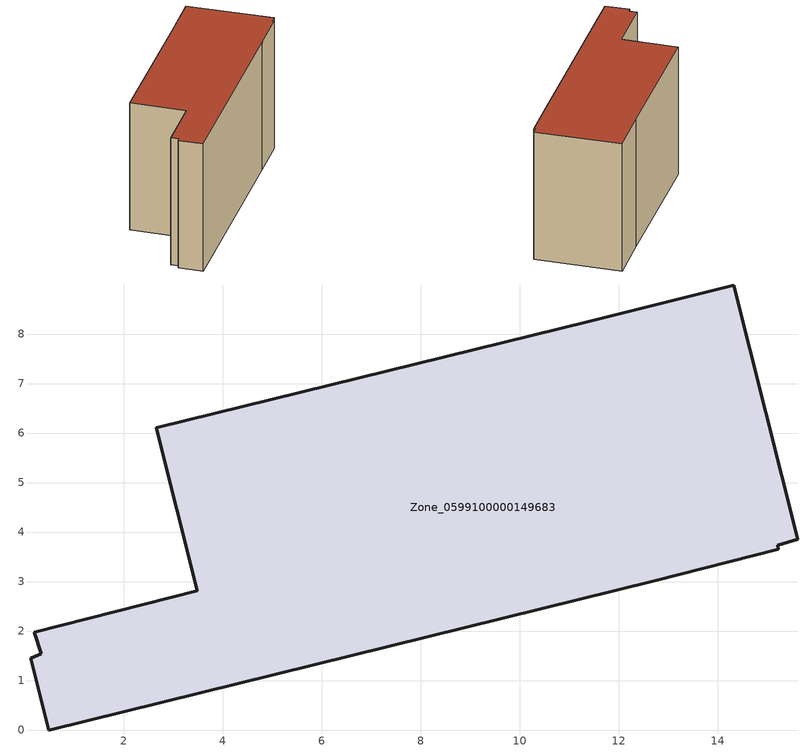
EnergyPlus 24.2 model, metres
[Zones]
Zone_0599100000149683
 floor ground (C_G): 0.18,1.98 3.48,2.81 2.65,6.11 11.41,8.26 14.32,8.99 15.62,3.85 15.21,3.73 15.23,3.65 12.73,3.02 0.48,0 0.12,1.45 0.33,1.54 z0
 wall outside (C_F): 0.48,0 12.73,3.02 15.23,3.65 15.21,3.73 15.62,3.85 14.32,8.99 11.41,8.26 2.65,6.11 3.48,2.81 0.18,1.98 0.33,1.54 0.12,1.45 0.48,0 z0:8.4
 roof outside (C_R): 3.48,2.81 0.18,1.98 0.33,1.54 0.12,1.45 0.48,0 12.73,3.02 15.23,3.65 15.21,3.73 15.62,3.85 14.32,8.99 11.41,8.26 2.65,6.11 z8.4
[BUILDING]
Pand.0599100000149683: North Axis=0; Terrain=City; Loads Convergence Tolerance Value=0.04; Temperature Convergence Tolerance Value=0.4; Solar Distribution=FullExterior; Maximum Number of Warmup Days=25; Minimum Number of Warmup Days=1
[Site:Location]
Rotterdam.The.Hague.AP_ZH_NLD Design_Conditions: Latitude=51.96; Longitude=4.45; Time Zone=1; Elevation=-4.5
[SITE:GROUNDTEMPERATURE:BUILDINGSURFACE]
18, 18, 18, 18, 18, 18, 18, 18, 18, 18, 18, 18
[MATERIAL] Thermal Absorptance=0.9; Solar Absorptance=0.7; Visible Absorptance=0.7
Name | Roughness | Thickness | Conductivity | Density | Specific Heat
G.TI.1975-1991 | MediumSmooth | 0.15 | 0.288461 | 540 | 1210
F.TI.1975-1991 | Rough | 0.3 | 0.230769 | 1920 | 840
R.TI.1975-1991 | MediumRough | 0.2 | 0.153846 | 1500 | 1000
[CONSTRUCTION]
C_G: G.TI.1975-1991
C_F: F.TI.1975-1991
C_R: R.TI.1975-1991
[ZONE]
Zone_0599100000149683: Type=1; Multiplier=1; Ceiling Height=Autocalculate; Volume=Autocalculate; Floor Area=autocalculate; Part of Total Floor Area=Yes
[ZONEINFILTRATION:DESIGNFLOWRATE]
Infil_Zone_0599100000149683: Zone or ZoneList or Space or SpaceList=Zone_0599100000149683; Schedule=AlwaysOn; Design Flow Rate Calculation Method=Flow/Area; Flow Rate per Floor Area=0.003; Constant Term Coefficient=1; Temperature Term Coefficient=0; Velocity Term Coefficient=0; Velocity Squared Term Coefficient=0
[HVACTEMPLATE:ZONE:IDEALLOADSAIRSYSTEM]
Zone_0599100000149683: Maximum Heating Supply Air Temperature=50; Minimum Cooling Supply Air Temperature=13; Maximum Heating Supply Air Humidity Ratio=0.0156; Minimum Cooling Supply Air Humidity Ratio=0.0077; Heating Limit=NoLimit; Cooling Limit=NoLimit; Dehumidification Control Type=ConstantSensibleHeatRatio; Cooling Sensible Heat Ratio=0.7; Dehumidification Setpoint=60; Humidification Control Type=None; Humidification Setpoint=30; Outdoor Air Method=None; Outdoor Air Flow Rate per Person=0.00944; Outdoor Air Flow Rate per Zone Floor Area=0; Outdoor Air Flow Rate per Zone=0; Demand Controlled Ventilation Type=None; Outdoor Air Economizer Type=NoEconomizer; Heat Recovery Type=None; Sensible Heat Recovery Effectiveness=0.7; Latent Heat Recovery Effectiveness=0.65
[ZONECONTROL:THERMOSTAT]
ThermostatControl_Zone_0599100000149683: Zone or ZoneList=Zone_0599100000149683; Control Type Schedule=DualSetpointControlType; Control 1=Thermostat_Zone_0599100000149683; Temperature Difference Between Cutout And Setpoint=0
[THERMOSTATSETPOINT:DUALSETPOINT]
Thermostat_Zone_0599100000149683: Heating Setpoint Temperature Schedule=HeatingSetpoint_Zone_0599100000149683; Cooling Setpoint Temperature Schedule=CoolingSetpoint_Zone_0599100000149683
[SCHEDULE:COMPACT]
HeatingSetpoint_Zone_0599100000149683: Through: 12/31, For: AllDays, Until: 24:00, 21
CoolingSetpoint_Zone_0599100000149683: Through: 12/31, For: AllDays, Until: 24:00, 24
DualSetpointControlType: Through: 12/31, For: AllDays, Until: 24:00, 4
AlwaysOn: Through: 12/31, For: AllDays, Until: 24:00, 1
